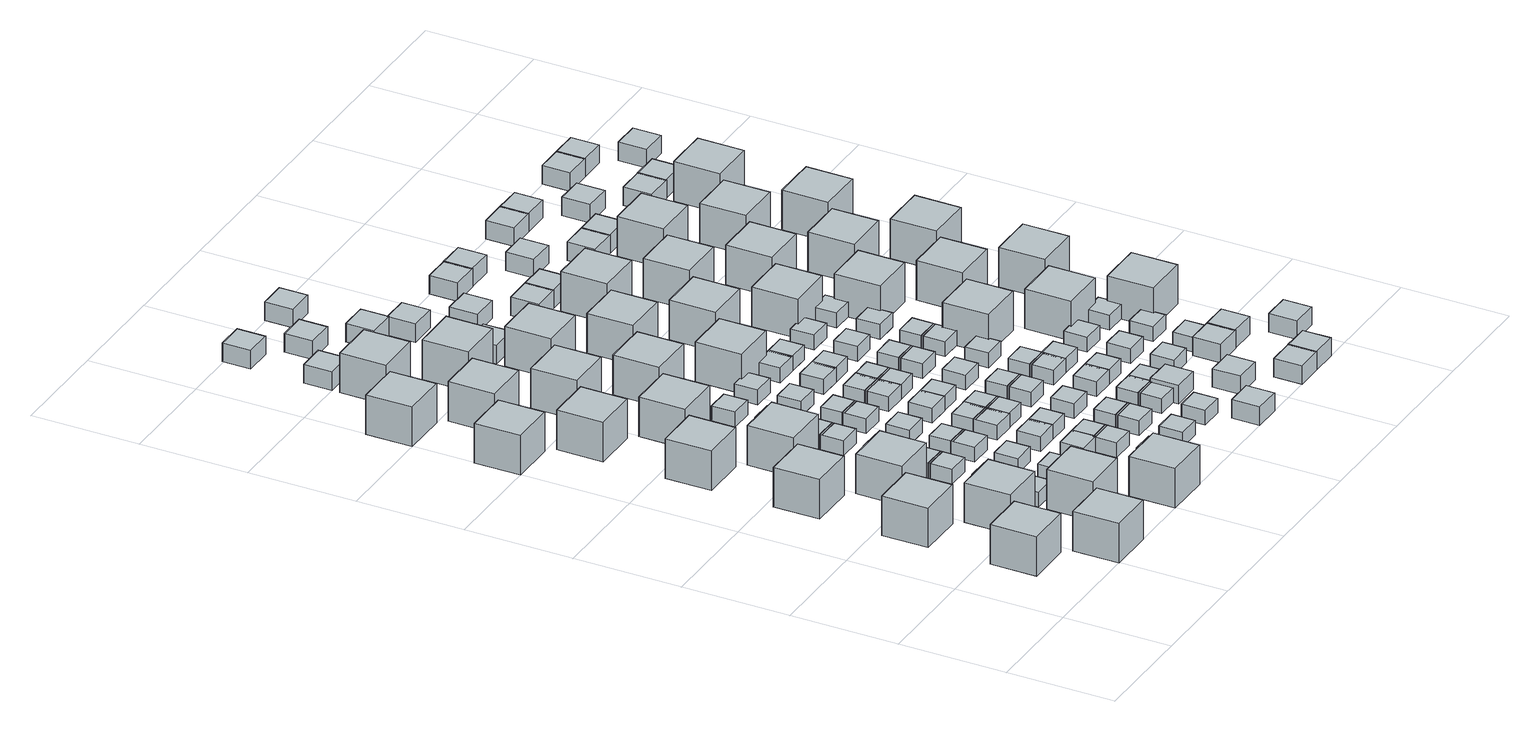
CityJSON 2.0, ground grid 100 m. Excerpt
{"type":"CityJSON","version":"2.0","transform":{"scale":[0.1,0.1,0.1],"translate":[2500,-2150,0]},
"CityObjects":{
"object1":{"type":"GenericCityObject","geometry":[{"type":"Solid","lod":"1","boundaries":[[[[0,1,2,3]],[[4,5,1,0]],[[5,6,2,1]],[[6,7,3,2]],[[7,4,0,3]],[[7,6,5,4]]]]}]},
"object2":{"type":"GenericCityObject","geometry":[{"type":"Solid","lod":"1","boundaries":[[[[8,9,10,11]],[[12,13,9,8]],[[13,14,10,9]],[[14,15,11,10]],[[15,12,8,11]],[[15,14,13,12]]]]}]},
"object3":{"type":"GenericCityObject","geometry":[{"type":"Solid","lod":"1","boundaries":[[[[16,17,18,19]],[[20,21,17,16]],[[21,22,18,17]],[[22,23,19,18]],[[23,20,16,19]],[[23,22,21,20]]]]}]},
"object4":{"type":"GenericCityObject","geometry":[{"type":"Solid","lod":"1","boundaries":[[[[24,25,26,27]],[[28,29,25,24]],[[29,30,26,25]],[[30,31,27,26]],[[31,28,24,27]],[[31,30,29,28]]]]}]},
"object5":{"type":"GenericCityObject","geometry":[{"type":"Solid","lod":"1","boundaries":[[[[32,33,34,35]],[[36,37,33,32]],[[37,38,34,33]],[[38,39,35,34]],[[39,36,32,35]],[[39,38,37,36]]]]}]},
"object6":{"type":"GenericCityObject","geometry":[{"type":"Solid","lod":"1","boundaries":[[[[40,41,42,43]],[[44,45,41,40]],[[45,46,42,41]],[[46,47,43,42]],[[47,44,40,43]],[[47,46,45,44]]]]}]},
"object7":{"type":"GenericCityObject","geometry":[{"type":"Solid","lod":"1","boundaries":[[[[48,49,50,51]],[[52,53,49,48]],[[53,54,50,49]],[[54,55,51,50]],[[55,52,48,51]],[[55,54,53,52]]]]}]},
"object8":{"type":"GenericCityObject","geometry":[{"type":"Solid","lod":"1","boundaries":[[[[56,57,58,59]],[[60,61,57,56]],[[61,62,58,57]],[[62,63,59,58]],[[63,60,56,59]],[[63,62,61,60]]]]}]},
"object9":{"type":"GenericCityObject","geometry":[{"type":"Solid","lod":"1","boundaries":[[[[64,65,66,67]],[[68,69,65,64]],[[69,70,66,65]],[[70,71,67,66]],[[71,68,64,67]],[[71,70,69,68]]]]}]},
"object10":{"type":"GenericCityObject","geometry":[{"type":"Solid","lod":"1","boundaries":[[[[72,73,74,75]],[[76,77,73,72]],[[77,78,74,73]],[[78,79,75,74]],[[79,76,72,75]],[[79,78,77,76]]]]}]},
"object11":{"type":"GenericCityObject","geometry":[{"type":"Solid","lod":"1","boundaries":[[[[80,81,82,83]],[[84,85,81,80]],[[85,86,82,81]],[[86,87,83,82]],[[87,84,80,83]],[[87,86,85,84]]]]}]},
"object12":{"type":"GenericCityObject","geometry":[{"type":"Solid","lod":"1","boundaries":[[[[88,89,90,91]],[[92,93,89,88]],[[93,94,90,89]],[[94,95,91,90]],[[95,92,88,91]],[[95,94,93,92]]]]}]},
"object13":{"type":"GenericCityObject","geometry":[{"type":"Solid","lod":"1","boundaries":[[[[96,97,98,99]],[[100,101,97,96]],[[101,102,98,97]],[[102,103,99,98]],[[103,100,96,99]],[[103,102,101,100]]]]}]},
"object14":{"type":"GenericCityObject","geometry":[{"type":"Solid","lod":"1","boundaries":[[[[104,105,106,107]],[[108,109,105,104]],[[109,110,106,105]],[[110,111,107,106]],[[111,108,104,107]],[[111,110,109,108]]]]}]},
"object15":{"type":"GenericCityObject","geometry":[{"type":"Solid","lod":"1","boundaries":[[[[112,113,114,115]],[[116,117,113,112]],[[117,118,114,113]],[[118,119,115,114]],[[119,116,112,115]],[[119,118,117,116]]]]}]},
"object16":{"type":"GenericCityObject","geometry":[{"type":"Solid","lod":"1","boundaries":[[[[120,121,122,123]],[[124,125,121,120]],[[125,126,122,121]],[[126,127,123,122]],[[127,124,120,123]],[[127,126,125,124]]]]}]},
"object17":{"type":"GenericCityObject","geometry":[{"type":"Solid","lod":"1","boundaries":[[[[128,129,130,131]],[[132,133,129,128]],[[133,134,130,129]],[[134,135,131,130]],[[135,132,128,131]],[[135,134,133,132]]]]}]},
"object18":{"type":"GenericCityObject","geometry":[{"type":"Solid","lod":"1","boundaries":[[[[136,137,138,139]],[[140,141,137,136]],[[141,142,138,137]],[[142,143,139,138]],[[143,140,136,139]],[[143,142,141,140]]]]}]},
"object19":{"type":"GenericCityObject","geometry":[{"type":"Solid","lod":"1","boundaries":[[[[144,145,146,147]],[[148,149,145,144]],[[149,150,146,145]],[[150,151,147,146]],[[151,148,144,147]],[[151,150,149,148]]]]}]},
"object20":{"type":"GenericCityObject","geometry":[{"type":"Solid","lod":"1","boundaries":[[[[152,153,154,155]],[[156,157,153,152]],[[157,158,154,153]],[[158,159,155,154]],[[159,156,152,155]],[[159,158,157,156]]]]}]},
"object21":{"type":"GenericCityObject","geometry":[{"type":"Solid","lod":"1","boundaries":[[[[160,161,162,163]],[[164,165,161,160]],[[165,166,162,161]],[[166,167,163,162]],[[167,164,160,163]],[[167,166,165,164]]]]}]},
"object22":{"type":"GenericCityObject","geometry":[{"type":"Solid","lod":"1","boundaries":[[[[168,169,170,171]],[[172,173,169,168]],[[173,174,170,169]],[[174,175,171,170]],[[175,172,168,171]],[[175,174,173,172]]]]}]},
"object23":{"type":"GenericCityObject","geometry":[{"type":"Solid","lod":"1","boundaries":[[[[176,177,178,179]],[[180,181,177,176]],[[181,182,178,177]],[[182,183,179,178]],[[183,180,176,179]],[[183,182,181,180]]]]}]},
"object24":{"type":"GenericCityObject","geometry":[{"type":"Solid","lod":"1","boundaries":[[[[184,185,186,187]],[[188,189,185,184]],[[189,190,186,185]],[[190,191,187,186]],[[191,188,184,187]],[[191,190,189,188]]]]}]},
"object25":{"type":"GenericCityObject","geometry":[{"type":"Solid","lod":"1","boundaries":[[[[192,193,194,195]],[[196,197,193,192]],[[197,198,194,193]],[[198,199,195,194]],[[199,196,192,195]],[[199,198,197,196]]]]}]},
"object26":{"type":"GenericCityObject","geometry":[{"type":"Solid","lod":"1","boundaries":[[[[200,201,202,203]],[[204,205,201,200]],[[205,206,202,201]],[[206,207,203,202]],[[207,204,200,203]],[[207,206,205,204]]]]}]},
"object27":{"type":"GenericCityObject","geometry":[{"type":"Solid","lod":"1","boundaries":[[[[208,209,210,211]],[[212,213,209,208]],[[213,214,210,209]],[[214,215,211,210]],[[215,212,208,211]],[[215,214,213,212]]]]}]},
"object28":{"type":"GenericCityObject","geometry":[{"type":"Solid","lod":"1","boundaries":[[[[216,217,218,219]],[[220,221,217,216]],[[221,222,218,217]],[[222,223,219,218]],[[223,220,216,219]],[[223,222,221,220]]]]}]},
"object29":{"type":"GenericCityObject","geometry":[{"type":"Solid","lod":"1","boundaries":[[[[224,225,226,227]],[[228,229,225,224]],[[229,230,226,225]],[[230,231,227,226]],[[231,228,224,227]],[[231,230,229,228]]]]}]},
"object30":{"type":"GenericCityObject","geometry":[{"type":"Solid","lod":"1","boundaries":[[[[232,233,234,235]],[[236,237,233,232]],[[237,238,234,233]],[[238,239,235,234]],[[239,236,232,235]],[[239,238,237,236]]]]}]},
"object31":{"type":"GenericCityObject","geometry":[{"type":"Solid","lod":"1","boundaries":[[[[240,241,242,243]],[[244,245,241,240]],[[245,246,242,241]],[[246,247,243,242]],[[247,244,240,243]],[[247,246,245,244]]]]}]},
"object32":{"type":"GenericCityObject","geometry":[{"type":"Solid","lod":"1","boundaries":[[[[248,249,250,251]],[[252,253,249,248]],[[253,254,250,249]],[[254,255,251,250]],[[255,252,248,251]],[[255,254,253,252]]]]}]},
"object33":{"type":"GenericCityObject","geometry":[{"type":"Solid","lod":"1","boundaries":[[[[256,257,258,259]],[[260,261,257,256]],[[261,262,258,257]],[[262,263,259,258]],[[263,260,256,259]],[[263,262,261,260]]]]}]},
"object34":{"type":"GenericCityObject","geometry":[{"type":"Solid","lod":"1","boundaries":[[[[264,265,266,267]],[[268,269,265,264]],[[269,270,266,265]],[[270,271,267,266]],[[271,268,264,267]],[[271,270,269,268]]]]}]},
"object35":{"type":"GenericCityObject","geometry":[{"type":"Solid","lod":"1","boundaries":[[[[272,273,274,275]],[[276,277,273,272]],[[277,278,274,273]],[[278,279,275,274]],[[279,276,272,275]],[[279,278,277,276]]]]}]},
"object36":{"type":"GenericCityObject","geometry":[{"type":"Solid","lod":"1","boundaries":[[[[280,281,282,283]],[[284,285,281,280]],[[285,286,282,281]],[[286,287,283,282]],[[287,284,280,283]],[[287,286,285,284]]]]}]},
"object37":{"type":"GenericCityObject","geometry":[{"type":"Solid","lod":"1","boundaries":[[[[288,289,290,291]],[[292,293,289,288]],[[293,294,290,289]],[[294,295,291,290]],[[295,292,288,291]],[[295,294,293,292]]]]}]},
"object38":{"type":"GenericCityObject","geometry":[{"type":"Solid","lod":"1","boundaries":[[[[296,297,298,299]],[[300,301,297,296]],[[301,302,298,297]],[[302,303,299,298]],[[303,300,296,299]],[[303,302,301,300]]]]}]},
"object39":{"type":"GenericCityObject","geometry":[{"type":"Solid","lod":"1","boundaries":[[[[304,305,306,307]],[[308,309,305,304]],[[309,310,306,305]],[[310,311,307,306]],[[311,308,304,307]],[[311,310,309,308]]]]}]},
"object40":{"type":"GenericCityObject","geometry":[{"type":"Solid","lod":"1","boundaries":[[[[312,313,314,315]],[[316,317,313,312]],[[317,318,314,313]],[[318,319,315,314]],[[319,316,312,315]],[[319,318,317,316]]]]}]},
"object41":{"type":"GenericCityObject","geometry":[{"type":"Solid","lod":"1","boundaries":[[[[320,321,322,323]],[[324,325,321,320]],[[325,326,322,321]],[[326,327,323,322]],[[327,324,320,323]],[[327,326,325,324]]]]}]},
"object42":{"type":"GenericCityObject","geometry":[{"type":"Solid","lod":"1","boundaries":[[[[328,329,330,331]],[[332,333,329,328]],[[333,334,330,329]],[[334,335,331,330]],[[335,332,328,331]],[[335,334,333,332]]]]}]},
"object43":{"type":"GenericCityObject","geometry":[{"type":"Solid","lod":"1","boundaries":[[[[336,337,338,339]],[[340,341,337,336]],[[341,342,338,337]],[[342,343,339,338]],[[343,340,336,339]],[[343,342,341,340]]]]}]},
"object44":{"type":"GenericCityObject","geometry":[{"type":"Solid","lod":"1","boundaries":[[[[344,345,346,347]],[[348,349,345,344]],[[349,350,346,345]],[[350,351,347,346]],[[351,348,344,347]],[[351,350,349,348]]]]}]},
"object45":{"type":"GenericCityObject","geometry":[{"type":"Solid","lod":"1","boundaries":[[[[352,353,354,355]],[[356,357,353,352]],[[357,358,354,353]],[[358,359,355,354]],[[359,356,352,355]],[[359,358,357,356]]]]}]},
"object46":{"type":"GenericCityObject","geometry":[{"type":"Solid","lod":"1","boundaries":[[[[360,361,362,363]],[[364,365,361,360]],[[365,366,362,361]],[[366,367,363,362]],[[367,364,360,363]],[[367,366,365,364]]]]}]},
"object47":{"type":"GenericCityObject","geometry":[{"type":"Solid","lod":"1","boundaries":[[[[368,369,370,371]],[[372,373,369,368]],[[373,374,370,369]],[[374,375,371,370]],[[375,372,368,371]],[[375,374,373,372]]]]}]},
"object48":{"type":"GenericCityObject","geometry":[{"type":"Solid","lod":"1","boundaries":[[[[376,377,378,379]],[[380,381,377,376]],[[381,382,378,377]],[[382,383,379,378]],[[383,380,376,379]],[[383,382,381,380]]]]}]},
"object49":{"type":"GenericCityObject","geometry":[{"type":"Solid","lod":"1","boundaries":[[[[384,385,386,387]],[[388,389,385,384]],[[389,390,386,385]],[[390,391,387,386]],[[391,388,384,387]],[[391,390,389,388]]]]}]},
"object50":{"type":"GenericCityObject","geometry":[{"type":"Solid","lod":"1","boundaries":[[[[392,393,394,395]],[[396,397,393,392]],[[397,398,394,393]],[[398,399,395,394]],[[399,396,392,395]],[[399,398,397,396]]]]}]},
"object51":{"type":"GenericCityObject","geometry":[{"type":"Solid","lod":"1","boundaries":[[[[400,401,402,403]],[[404,405,401,400]],[[405,406,402,401]],[[406,407,403,402]],[[407,404,400,403]],[[407,406,405,404]]]]}]},
"object52":{"type":"GenericCityObject","geometry":[{"type":"Solid","lod":"1","boundaries":[[[[408,409,410,411]],[[412,413,409,408]],[[413,414,410,409]],[[414,415,411,410]],[[415,412,408,411]],[[415,414,413,412]]]]}]},
"object53":{"type":"GenericCityObject","geometry":[{"type":"Solid","lod":"1","boundaries":[[[[416,417,418,419]],[[420,421,417,416]],[[421,422,418,417]],[[422,423,419,418]],[[423,420,416,419]],[[423,422,421,420]]]]}]},
"object54":{"type":"GenericCityObject","geometry":[{"type":"Solid","lod":"1","boundaries":[[[[424,425,426,427]],[[428,429,425,424]],[[429,430,426,425]],[[430,431,427,426]],[[431,428,424,427]],[[431,430,429,428]]]]}]},
"object55":{"type":"GenericCityObject","geometry":[{"type":"Solid","lod":"1","boundaries":[[[[432,433,434,435]],[[436,437,433,432]],[[437,438,434,433]],[[438,439,435,434]],[[439,436,432,435]],[[439,438,437,436]]]]}]},
"object56":{"type":"GenericCityObject","geometry":[{"type":"Solid","lod":"1","boundaries":[[[[440,441,442,443]],[[444,445,441,440]],[[445,446,442,441]],[[446,447,443,442]],[[447,444,440,443]],[[447,446,445,444]]]]}]},
"object57":{"type":"GenericCityObject","geometry":[{"type":"Solid","lod":"1","boundaries":[[[[448,449,450,451]],[[452,453,449,448]],[[453,454,450,449]],[[454,455,451,450]],[[455,452,448,451]],[[455,454,453,452]]]]}]},
"object58":{"type":"GenericCityObject","geometry":[{"type":"Solid","lod":"1","boundaries":[[[[456,457,458,459]],[[460,461,457,456]],[[461,462,458,457]],[[462,463,459,458]],[[463,460,456,459]],[[463,462,461,460]]]]}]},
"object59":{"type":"GenericCityObject","geometry":[{"type":"Solid","lod":"1","boundaries":[[[[464,465,466,467]],[[468,469,465,464]],[[469,470,466,465]],[[470,471,467,466]],[[471,468,464,467]],[[471,470,469,468]]]]}]},
"object60":{"type":"GenericCityObject","geometry":[{"type":"Solid","lod":"1","boundaries":[[[[472,473,474,475]],[[476,477,473,472]],[[477,478,474,473]],[[478,479,475,474]],[[479,476,472,475]],[[479,478,477,476]]]]}]},
"object61":{"type":"GenericCityObject","geometry":[{"type":"Solid","lod":"1","boundaries":[[[[480,481,482,483]],[[484,485,481,480]],[[485,486,482,481]],[[486,487,483,482]],[[487,484,480,483]],[[487,486,485,484]]]]}]},
"object62":{"type":"GenericCityObject","geometry":[{"type":"Solid","lod":"1","boundaries":[[[[488,489,490,491]],[[492,493,489,488]],[[493,494,490,489]],[[494,495,491,490]],[[495,492,488,491]],[[495,494,493,492]]]]}]},
"object63":{"type":"GenericCityObject","geometry":[{"type":"Solid","lod":"1","boundaries":[[[[496,497,498,499]],[[500,501,497,496]],[[501,502,498,497]],[[502,503,499,498]],[[503,500,496,499]],[[503,502,501,500]]]]}]},
"object64":{"type":"GenericCityObject","geometry":[{"type":"Solid","lod":"1","boundaries":[[[[504,505,506,507]],[[508,509,505,504]],[[509,510,506,505]],[[510,511,507,506]],[[511,508,504,507]],[[511,510,509,508]]]]}]},
"object65":{"type":"GenericCityObject","geometry":[{"type":"Solid","lod":"1","boundaries":[[[[512,513,514,515]],[[516,517,513,512]],[[517,518,514,513]],[[518,519,515,514]],[[519,516,512,515]],[[519,518,517,516]]]]}]},
"object66":{"type":"GenericCityObject","geometry":[{"type":"Solid","lod":"1","boundaries":[[[[520,521,522,523]],[[524,525,521,520]],[[525,526,522,521]],[[526,527,523,522]],[[527,524,520,523]],[[527,526,525,524]]]]}]},
"object67":{"type":"GenericCityObject","geometry":[{"type":"Solid","lod":"1","boundaries":[[[[528,529,530,531]],[[532,533,529,528]],[[533,534,530,529]],[[534,535,531,530]],[[535,532,528,531]],[[535,534,533,532]]]]}]},
"object68":{"type":"GenericCityObject","geometry":[{"type":"Solid","lod":"1","boundaries":[[[[536,537,538,539]],[[540,541,537,536]],[[541,542,538,537]],[[542,543,539,538]],[[543,540,536,539]],[[543,542,541,540]]]]}]},
"object69":{"type":"GenericCityObject","geometry":[{"type":"Solid","lod":"1","boundaries":[[[[544,545,546,547]],[[548,549,545,544]],[[549,550,546,545]],[[550,551,547,546]],[[551,548,544,547]],[[551,550,549,548]]]]}]},
"object70":{"type":"GenericCityObject","geometry":[{"type":"Solid","lod":"1","boundaries":[[[[552,553,554,555]],[[556,557,553,552]],[[557,558,554,553]],[[558,559,555,554]],[[559,556,552,555]],[[559,558,557,556]]]]}]},
"object71":{"type":"GenericCityObject","geometry":[{"type":"Solid","lod":"1","boundaries":[[[[560,561,562,563]],[[564,565,561,560]],[[565,566,562,561]],[[566,567,563,562]],[[567,564,560,563]],[[567,566,565,564]]]]}]},
"object72":{"type":"GenericCityObject","geometry":[{"type":"Solid","lod":"1","boundaries":[[[[568,569,570,571]],[[572,573,569,568]],[[573,574,570,569]],[[574,575,571,570]],[[575,572,568,571]],[[575,574,573,572]]]]}]},
"object73":{"type":"GenericCityObject","geometry":[{"type":"Solid","lod":"1","boundaries":[[[[576,577,578,579]],[[580,581,577,576]],[[581,582,578,577]],[[582,583,579,578]],[[583,580,576,579]],[[583,582,581,580]]]]}]},
"object74":{"type":"GenericCityObject","geometry":[{"type":"Solid","lod":"1","boundaries":[[[[584,585,586,587]],[[588,589,585,584]],[[589,590,586,585]],[[590,591,587,586]],[[591,588,584,587]],[[591,590,589,588]]]]}]},
"object75":{"type":"GenericCityObject","geometry":[{"type":"Solid","lod":"1","boundaries":[[[[592,593,594,595]],[[596,597,593,592]],[[597,598,594,593]],[[598,599,595,594]],[[599,596,592,595]],[[599,598,597,596]]]]}]},
"object76":{"type":"GenericCityObject","geometry":[{"type":"Solid","lod":"1","boundaries":[[[[600,601,602,603]],[[604,605,601,600]],[[605,606,602,601]],[[606,607,603,602]],[[607,604,600,603]],[[607,606,605,604]]]]}]},
"object77":{"type":"GenericCityObject","geometry":[{"type":"Solid","lod":"1","boundaries":[[[[608,609,610,611]],[[612,613,609,608]],[[613,614,610,609]],[[614,615,611,610]],[[615,612,608,611]],[[615,614,613,612]]]]}]},
"object78":{"type":"GenericCityObject","geometry":[{"type":"Solid","lod":"1","boundaries":[[[[616,617,618,619]],[[620,621,617,616]],[[621,622,618,617]],[[622,623,619,618]],[[623,620,616,619]],[[623,622,621,620]]]]}]},
"object79":{"type":"GenericCityObject","geometry":[{"type":"Solid","lod":"1","boundaries":[[[[624,625,626,627]],[[628,629,625,624]],[[629,630,626,625]],[[630,631,627,626]],[[631,628,624,627]],[[631,630,629,628]]]]}]},
"object80":{"type":"GenericCityObject","geometry":[{"type":"Solid","lod":"1","boundaries":[[[[632,633,634,635]],[[636,637,633,632]],[[637,638,634,633]],[[638,639,635,634]],[[639,636,632,635]],[[639,638,637,636]]]]}]},
"object81":{"type":"GenericCityObject","geometry":[{"type":"Solid","lod":"1","boundaries":[[[[640,641,642,643]],[[644,645,641,640]],[[645,646,642,641]],[[646,647,643,642]],[[647,644,640,643]],[[647,646,645,644]]]]}]},
"object82":{"type":"GenericCityObject","geometry":[{"type":"Solid","lod":"1","boundaries":[[[[648,649,650,651]],[[652,653,649,648]],[[653,654,650,649]],[[654,655,651,650]],[[655,652,648,651]],[[655,654,653,652]]]]}]},
"object83":{"type":"GenericCityObject","geometry":[{"type":"Solid","lod":"1","boundaries":[[[[656,657,658,659]],[[660,661,657,656]],[[661,662,658,657]],[[662,663,659,658]],[[663,660,656,659]],[[663,662,661,660]]]]}]},
"object84":{"type":"GenericCityObject","geometry":[{"type":"Solid","lod":"1","boundaries":[[[[664,665,666,667]],[[668,669,665,664]],[[669,670,666,665]],[[670,671,667,666]],[[671,668,664,667]],[[671,670,669,668]]]]}]},
"object85":{"type":"GenericCityObject","geometry":[{"type":"Solid","lod":"1","boundaries":[[[[672,673,674,675]],[[676,677,673,672]],[[677,678,674,673]],[[678,679,675,674]],[[679,676,672,675]],[[679,678,677,676]]]]}]},
"object86":{"type":"GenericCityObject","geometry":[{"type":"Solid","lod":"1","boundaries":[[[[680,681,682,683]],[[684,685,681,680]],[[685,686,682,681]],[[686,687,683,682]],[[687,684,680,683]],[[687,686,685,684]]]]}]},
"object87":{"type":"GenericCityObject","geometry":[{"type":"Solid","lod":"1","boundaries":[[[[688,689,690,691]],[[692,693,689,688]],[[693,694,690,689]],[[694,695,691,690]],[[695,692,688,691]],[[695,694,693,692]]]]}]},
"object88":{"type":"GenericCityObject","geometry":[{"type":"Solid","lod":"1","boundaries":[[[[696,697,698,699]],[[700,701,697,696]],[[701,702,698,697]],[[702,703,699,698]],[[703,700,696,699]],[[703,702,701,700]]]]}]},
"object89":{"type":"GenericCityObject","geometry":[{"type":"Solid","lod":"1","boundaries":[[[[704,705,706,707]],[[708,709,705,704]],[[709,710,706,705]],[[710,711,707,706]],[[711,708,704,707]],[[711,710,709,708]]]]}]},
"object90":{"type":"GenericCityObject","geometry":[{"type":"Solid","lod":"1","boundaries":[[[[712,713,714,715]],[[716,717,713,712]],[[717,718,714,713]],[[718,719,715,714]],[[719,716,712,715]],[[719,718,717,716]]]]}]},
"object91":{"type":"GenericCityObject","geometry":[{"type":"Solid","lod":"1","boundaries":[[[[720,721,722,723]],[[724,725,721,720]],[[725,726,722,721]],[[726,727,723,722]],[[727,724,720,723]],[[727,726,725,724]]]]}]},
"object92":{"type":"GenericCityObject","geometry":[{"type":"Solid","lod":"1","boundaries":[[[[728,729,730,731]],[[732,733,729,728]],[[733,734,730,729]],[[734,735,731,730]],[[735,732,728,731]],[[735,734,733,732]]]]}]},
"object93":{"type":"GenericCityObject","geometry":[{"type":"Solid","lod":"1","boundaries":[[[[736,737,738,739]],[[740,741,737,736]],[[741,742,738,737]],[[742,743,739,738]],[[743,740,736,739]],[[743,742,741,740]]]]}]},
"object94":{"type":"GenericCityObject","geometry":[{"type":"Solid","lod":"1","boundaries":[[[[744,745,746,747]],[[748,749,745,744]],[[749,750,746,745]],[[750,751,747,746]],[[751,748,744,747]],[[751,750,749,748]]]]}]},
"object95":{"type":"GenericCityObject","geometry":[{"type":"Solid","lod":"1","boundaries":[[[[752,753,754,755]],[[756,757,753,752]],[[757,758,754,753]],[[758,759,755,754]],[[759,756,752,755]],[[759,758,757,756]]]]}]},
"object96":{"type":"GenericCityObject","geometry":[{"type":"Solid","lod":"1","boundaries":[[[[760,761,762,763]],[[764,765,761,760]],[[765,766,762,761]],[[766,767,763,762]],[[767,764,760,763]],[[767,766,765,764]]]]}]},
"object97":{"type":"GenericCityObject","geometry":[{"type":"Solid","lod":"1","boundaries":[[[[768,769,770,771]],[[772,773,769,768]],[[773,774,770,769]],[[774,775,771,770]],[[775,772,768,771]],[[775,774,773,772]]]]}]},
"object98":{"type":"GenericCityObject","geometry":[{"type":"Solid","lod":"1","boundaries":[[[[776,777,778,779]],[[780,781,777,776]],[[781,782,778,777]],[[782,783,779,778]],[[783,780,776,779]],[[783,782,781,780]]]]}]},
"object99":{"type":"GenericCityObject","geometry":[{"type":"Solid","lod":"1","boundaries":[[[[784,785,786,787]],[[788,789,785,784]],[[789,790,786,785]],[[790,791,787,786]],[[791,788,784,787]],[[791,790,789,788]]]]}]},
"object100":{"type":"GenericCityObject","geometry":[{"type":"Solid","lod":"1","boundaries":[[[[792,793,794,795]],[[796,797,793,792]],[[797,798,794,793]],[[798,799,795,794]],[[799,796,792,795]],[[799,798,797,796]]]]}]},
"object101":{"type":"GenericCityObject","geometry":[{"type":"Solid","lod":"1","boundaries":[[[[800,801,802,803]],[[804,805,801,800]],[[805,806,802,801]],[[806,807,803,802]],[[807,804,800,803]],[[807,806,805,804]]]]}]},
"object102":{"type":"GenericCityObject","geometry":[{"type":"Solid","lod":"1","boundaries":[[[[808,809,810,811]],[[812,813,809,808]],[[813,814,810,809]],[[814,815,811,810]],[[815,812,808,811]],[[815,814,813,812]]]]}]},
"object103":{"type":"GenericCityObject","geometry":[{"type":"Solid","lod":"1","boundaries":[[[[816,817,818,819]],[[820,821,817,816]],[[821,822,818,817]],[[822,823,819,818]],[[823,820,816,819]],[[823,822,821,820]]]]}]},
"object104":{"type":"GenericCityObject","geometry":[{"type":"Solid","lod":"1","boundaries":[[[[824,825,826,827]],[[828,829,825,824]],[[829,830,826,825]],[[830,831,827,826]],[[831,828,824,827]],[[831,830,829,828]]]]}]},
"object105":{"type":"GenericCityObject","geometry":[{"type":"Solid","lod":"1","boundaries":[[[[832,833,834,835]],[[836,837,833,832]],[[837,838,834,833]],[[838,839,835,834]],[[839,836,832,835]],[[839,838,837,836]]]]}]},
"object106":{"type":"GenericCityObject","geometry":[{"type":"Solid","lod":"1","boundaries":[[[[840,841,842,843]],[[844,845,841,840]],[[845,846,842,841]],[[846,847,843,842]],[[847,844,840,843]],[[847,846,845,844]]]]}]},
"object107":{"type":"GenericCityObject","geometry":[{"type":"Solid","lod":"1","boundaries":[[[[848,849,850,851]],[[852,853,849,848]],[[853,854,850,849]],[[854,855,851,850]],[[855,852,848,851]],[[855,854,853,852]]]]}]},
"object108":{"type":"GenericCityObject","geometry":[{"type":"Solid","lod":"1","boundaries":[[[[856,857,858,859]],[[860,861,857,856]],[[861,862,858,857]],[[862,863,859,858]],[[863,860,856,859]],[[863,862,861,860]]]]}]},
"object109":{"type":"GenericCityObject","geometry":[{"type":"Solid","lod":"1","boundaries":[[[[864,865,866,867]],[[868,869,865,864]],[[869,870,866,865]],[[870,871,867,866]],[[871,868,864,867]],[[871,870,869,868]]]]}]},
"object110":{"type":"GenericCityObject","geometry":[{"type":"Solid","lod":"1","boundaries":[[[[872,873,874,875]],[[876,877,873,872]],[[877,878,874,873]],[[878,879,875,874]],[[879,876,872,875]],[[879,878,877,876]]]]}]},
"object111":{"type":"GenericCityObject","geometry":[{"type":"Solid","lod":"1","boundaries":[[[[880,881,882,883]],[[884,885,881,880]],[[885,886,882,881]],[[886,887,883,882]],[[887,884,880,883]],[[887,886,885,884]]]]}]},
"object112":{"type":"GenericCityObject","geometry":[{"type":"Solid","lod":"1","boundaries":[[[[888,889,890,891]],[[892,893,889,888]],[[893,894,890,889]],[[894,895,891,890]],[[895,892,888,891]],[[895,894,893,892]]]]}]},
"object113":{"type":"GenericCityObject","geometry":[{"type":"Solid","lod":"1","boundaries":[[[[896,897,898,899]],[[900,901,897,896]],[[901,902,898,897]],[[902,903,899,898]],[[903,900,896,899]],[[903,902,901,900]]]]}]},
"object114":{"type":"GenericCityObject","geometry":[{"type":"Solid","lod":"1","boundaries":[[[[904,905,906,907]],[[908,909,905,904]],[[909,910,906,905]],[[910,911,907,906]],[[911,908,904,907]],[[911,910,909,908]]]]}]},
"object115":{"type":"GenericCityObject","geometry":[{"type":"Solid","lod":"1","boundaries":[[[[912,913,914,915]],[[916,917,913,912]],[[917,918,914,913]],[[918,919,915,914]],[[919,916,912,915]],[[919,918,917,916]]]]}]},
"object116":{"type":"GenericCityObject","geometry":[{"type":"Solid","lod":"1","boundaries":[[[[920,921,922,923]],[[924,925,921,920]],[[925,926,922,921]],[[926,927,923,922]],[[927,924,920,923]],[[927,926,925,924]]]]}]},
"object117":{"type":"GenericCityObject","geometry":[{"type":"Solid","lod":"1","boundaries":[[[[928,929,930,931]],[[932,933,929,928]],[[933,934,930,929]],[[934,935,931,930]],[[935,932,928,931]],[[935,934,933,932]]]]}]},
"object118":{"type":"GenericCityObject","geometry":[{"type":"Solid","lod":"1","boundaries":[[[[936,937,938,939]],[[940,941,937,936]],[[941,942,938,937]],[[942,943,939,938]],[[943,940,936,939]],[[943,942,941,940]]]]}]},
"object119":{"type":"GenericCityObject","geometry":[{"type":"Solid","lod":"1","boundaries":[[[[944,945,946,947]],[[948,949,945,944]],[[949,950,946,945]],[[950,951,947,946]],[[951,948,944,947]],[[951,950,949,948]]]]}]},
"object120":{"type":"GenericCityObject","geometry":[{"type":"Solid","lod":"1","boundaries":[[[[952,953,954,955]],[[956,957,953,952]],[[957,958,954,953]],[[958,959,955,954]],[[959,956,952,955]],[[959,958,957,956]]]]}]},
"object121":{"type":"GenericCityObject","geometry":[{"type":"Solid","lod":"1","boundaries":[[[[960,961,962,963]],[[964,965,961,960]],[[965,966,962,961]],[[966,967,963,962]],[[967,964,960,963]],[[967,966,965,964]]]]}]},
"object122":{"type":"GenericCityObject","geometry":[{"type":"Solid","lod":"1","boundaries":[[[[968,969,970,971]],[[972,973,969,968]],[[973,974,970,969]],[[974,975,971,970]],[[975,972,968,971]],[[975,974,973,972]]]]}]},
"object123":{"type":"GenericCityObject","geometry":[{"type":"Solid","lod":"1","boundaries":[[[[976,977,978,979]],[[980,981,977,976]],[[981,982,978,977]],[[982,983,979,978]],[[983,980,976,979]],[[983,982,981,980]]]]}]},
"object124":{"type":"GenericCityObject","geometry":[{"type":"Solid","lod":"1","boundaries":[[[[984,985,986,987]],[[988,989,985,984]],[[989,990,986,985]],[[990,991,987,986]],[[991,988,984,987]],[[991,990,989,988]]]]}]},
"object125":{"type":"GenericCityObject","geometry":[{"type":"Solid","lod":"1","boundaries":[[[[992,993,994,995]],[[996,997,993,992]],[[997,998,994,993]],[[998,999,995,994]],[[999,996,992,995]],[[999,998,997,996]]]]}]},
"object126":{"type":"GenericCityObject","geometry":[{"type":"Solid","lod":"1","boundaries":[[[[1000,1001,1002,1003]],[[1004,1005,1001,1000]],[[1005,1006,1002,1001]],[[1006,1007,1003,1002]],[[1007,1004,1000,1003]],[[1007,1006,1005,1004]]]]}]},
"object127":{"type":"GenericCityObject","geometry":[{"type":"Solid","lod":"1","boundaries":[[[[1008,1009,1010,1011]],[[1012,1013,1009,1008]],[[1013,1014,1010,1009]],[[1014,1015,1011,1010]],[[1015,1012,1008,1011]],[[1015,1014,1013,1012]]]]}]},
"object128":{"type":"GenericCityObject","geometry":[{"type":"Solid","lod":"1","boundaries":[[[[1016,1017,1018,1019]],[[1020,1021,1017,1016]],[[1021,1022,1018,1017]],[[1022,1023,1019,1018]],[[1023,1020,1016,1019]],[[1023,1022,1021,1020]]]]}]},
"object129":{"type":"GenericCityObject","geometry":[{"type":"Solid","lod":"1","boundaries":[[[[1024,1025,1026,1027]],[[1028,1029,1025,1024]],[[1029,1030,1026,1025]],[[1030,1031,1027,1026]],[[1031,1028,1024,1027]],[[1031,1030,1029,1028]]]]}]},
"object130":{"type":"GenericCityObject","geometry":[{"type":"Solid","lod":"1","boundaries":[[[[1032,1033,1034,1035]],[[1036,1037,1033,1032]],[[1037,1038,1034,1033]],[[1038,1039,1035,1034]],[[1039,1036,1032,1035]],[[1039,1038,1037,1036]]]]}]},
"object131":{"type":"GenericCityObject","geometry":[{"type":"Solid","lod":"1","boundaries":[[[[1040,1041,1042,1043]],[[1044,1045,1041,1040]],[[1045,1046,1042,1041]],[[1046,1047,1043,1042]],[[1047,1044,1040,1043]],[[1047,1046,1045,1044]]]]}]},
"object132":{"type":"GenericCityObject","geometry":[{"type":"Solid","lod":"1","boundaries":[[[[1048,1049,1050,1051]],[[1052,1053,1049,1048]],[[1053,1054,1050,1049]],[[1054,1055,1051,1050]],[[1055,1052,1048,1051]],[[1055,1054,1053,1052]]]]}]},
"object133":{"type":"GenericCityObject","geometry":[{"type":"Solid","lod":"1","boundaries":[[[[1056,1057,1058,1059]],[[1060,1061,1057,1056]],[[1061,1062,1058,1057]],[[1062,1063,1059,1058]],[[1063,1060,1056,1059]],[[1063,1062,1061,1060]]]]}]},
"object134":{"type":"GenericCityObject","geometry":[{"type":"Solid","lod":"1","boundaries":[[[[1064,1065,1066,1067]],[[1068,1069,1065,1064]],[[1069,1070,1066,1065]],[[1070,1071,1067,1066]],[[1071,1068,1064,1067]],[[1071,1070,1069,1068]]]]}]},
"object135":{"type":"GenericCityObject","geometry":[{"type":"Solid","lod":"1","boundaries":[[[[1072,1073,1074,1075]],[[1076,1077,1073,1072]],[[1077,1078,1074,1073]],[[1078,1079,1075,1074]],[[1079,1076,1072,1075]],[[1079,1078,1077,1076]]]]}]},
"object136":{"type":"GenericCityObject","geometry":[{"type":"Solid","lod":"1","boundaries":[[[[1080,1081,1082,1083]],[[1084,1085,1081,1080]],[[1085,1086,1082,1081]],[[1086,1087,1083,1082]],[[1087,1084,1080,1083]],[[1087,1086,1085,1084]]]]}]},
"object137":{"type":"GenericCityObject","geometry":[{"type":"Solid","lod":"1","boundaries":[[[[1088,1089,1090,1091]],[[1092,1093,1089,1088]],[[1093,1094,1090,1089]],[[1094,1095,1091,1090]],[[1095,1092,1088,1091]],[[1095,1094,1093,1092]]]]}]},
"object138":{"type":"GenericCityObject","geometry":[{"type":"Solid","lod":"1","boundaries":[[[[1096,1097,1098,1099]],[[1100,1101,1097,1096]],[[1101,1102,1098,1097]],[[1102,1103,1099,1098]],[[1103,1100,1096,1099]],[[1103,1102,1101,1100]]]]}]},
"object139":{"type":"GenericCityObject","geometry":[{"type":"Solid","lod":"1","boundaries":[[[[1104,1105,1106,1107]],[[1108,1109,1105,1104]],[[1109,1110,1106,1105]],[[1110,1111,1107,1106]],[[1111,1108,1104,1107]],[[1111,1110,1109,1108]]]]}]}
},
"vertices":[
[500,500,0],[929,500,0],[929,929,0],[500,929,0],[500,500,375],[929,500,375],[929,929,375],[500,929,375],
[500,1500,0],[929,1500,0],[929,1929,0],[500,1929,0],[500,1500,375],[929,1500,375],[929,1929,375],[500,1929,375],
[1000,0,0],[1429,0,0],[1429,429,0],[1000,429,0],[1000,0,375],[1429,0,375],[1429,429,375],[1000,429,375],
[500,2500,0],[929,2500,0],[929,2929,0],[500,2929,0],[500,2500,375],[929,2500,375],[929,2929,375],[500,2929,375],
[1000,1000,0],[1429,1000,0],[1429,1429,0],[1000,1429,0],[1000,1000,375],[1429,1000,375],[1429,1429,375],[1000,1429,375],
[0,5000,0],[429,5000,0],[429,5429,0],[0,5429,0],[0,5000,375],[429,5000,375],[429,5429,375],[0,5429,375],
[500,3500,0],[929,3500,0],[929,3929,0],[500,3929,0],[500,3500,375],[929,3500,375],[929,3929,375],[500,3929,375],
[1000,2000,0],[1429,2000,0],[1429,2429,0],[1000,2429,0],[1000,2000,375],[1429,2000,375],[1429,2429,375],[1000,2429,375],
[1500,500,0],[1929,500,0],[1929,929,0],[1500,929,0],[1500,500,375],[1929,500,375],[1929,929,375],[1500,929,375],
[1500,1000,0],[1720,1000,0],[1720,1220,0],[1500,1220,0],[1500,1000,140],[1720,1000,140],[1720,1220,140],[1500,1220,140],
[1500,1400,0],[1720,1400,0],[1720,1620,0],[1500,1620,0],[1500,1400,140],[1720,1400,140],[1720,1620,140],[1500,1620,140],
[0,6000,0],[429,6000,0],[429,6429,0],[0,6429,0],[0,6000,375],[429,6000,375],[429,6429,375],[0,6429,375],
[500,4500,0],[929,4500,0],[929,4929,0],[500,4929,0],[500,4500,375],[929,4500,375],[929,4929,375],[500,4929,375],
[1000,3000,0],[1429,3000,0],[1429,3429,0],[1000,3429,0],[1000,3000,375],[1429,3000,375],[1429,3429,375],[1000,3429,375],
[1500,1800,0],[1720,1800,0],[1720,2020,0],[1500,2020,0],[1500,1800,140],[1720,1800,140],[1720,2020,140],[1500,2020,140],
[1500,2000,0],[1720,2000,0],[1720,2220,0],[1500,2220,0],[1500,2000,140],[1720,2000,140],[1720,2220,140],[1500,2220,140],
[2000,0,0],[2429,0,0],[2429,429,0],[2000,429,0],[2000,0,375],[2429,0,375],[2429,429,375],[2000,429,375],
[1900,1000,0],[2120,1000,0],[2120,1220,0],[1900,1220,0],[1900,1000,140],[2120,1000,140],[2120,1220,140],[1900,1220,140],
[1500,2400,0],[1720,2400,0],[1720,2620,0],[1500,2620,0],[1500,2400,140],[1720,2400,140],[1720,2620,140],[1500,2620,140],
[500,5500,0],[929,5500,0],[929,5929,0],[500,5929,0],[500,5500,375],[929,5500,375],[929,5929,375],[500,5929,375],
[1900,1400,0],[2120,1400,0],[2120,1620,0],[1900,1620,0],[1900,1400,140],[2120,1400,140],[2120,1620,140],[1900,1620,140],
[1000,4000,0],[1429,4000,0],[1429,4429,0],[1000,4429,0],[1000,4000,375],[1429,4000,375],[1429,4429,375],[1000,4429,375],
[1500,2800,0],[1720,2800,0],[1720,3020,0],[1500,3020,0],[1500,2800,140],[1720,2800,140],[1720,3020,140],[1500,3020,140],
[1500,3000,0],[1720,3000,0],[1720,3220,0],[1500,3220,0],[1500,3000,140],[1720,3000,140],[1720,3220,140],[1500,3220,140],
[1900,1800,0],[2120,1800,0],[2120,2020,0],[1900,2020,0],[1900,1800,140],[2120,1800,140],[2120,2020,140],[1900,2020,140],
[1900,2000,0],[2120,2000,0],[2120,2220,0],[1900,2220,0],[1900,2000,140],[2120,2000,140],[2120,2220,140],[1900,2220,140],
[1500,3400,0],[1720,3400,0],[1720,3620,0],[1500,3620,0],[1500,3400,140],[1720,3400,140],[1720,3620,140],[1500,3620,140],
[500,6500,0],[929,6500,0],[929,6929,0],[500,6929,0],[500,6500,375],[929,6500,375],[929,6929,375],[500,6929,375],
[2300,1000,0],[2520,1000,0],[2520,1220,0],[2300,1220,0],[2300,1000,140],[2520,1000,140],[2520,1220,140],[2300,1220,140],
[1900,2400,0],[2120,2400,0],[2120,2620,0],[1900,2620,0],[1900,2400,140],[2120,2400,140],[2120,2620,140],[1900,2620,140],
[2500,400,0],[2720,400,0],[2720,620,0],[2500,620,0],[2500,400,140],[2720,400,140],[2720,620,140],[2500,620,140],
[500,7000,0],[762,7000,0],[762,7262,0],[500,7262,0],[500,7000,175],[762,7000,175],[762,7262,175],[500,7262,175],
[1000,5000,0],[1429,5000,0],[1429,5429,0],[1000,5429,0],[1000,5000,375],[1429,5000,375],[1429,5429,375],[1000,5429,375],
[1500,3800,0],[1720,3800,0],[1720,4020,0],[1500,4020,0],[1500,3800,140],[1720,3800,140],[1720,4020,140],[1500,4020,140],
[2300,1400,0],[2520,1400,0],[2520,1620,0],[2300,1620,0],[2300,1400,140],[2520,1400,140],[2520,1620,140],[2300,1620,140],
[1900,2800,0],[2120,2800,0],[2120,3020,0],[1900,3020,0],[1900,2800,140],[2120,2800,140],[2120,3020,140],[1900,3020,140],
[2500,800,0],[2720,800,0],[2720,1020,0],[2500,1020,0],[2500,800,140],[2720,800,140],[2720,1020,140],[2500,1020,140],
[1900,3000,0],[2120,3000,0],[2120,3220,0],[1900,3220,0],[1900,3000,140],[2120,3000,140],[2120,3220,140],[1900,3220,140],
[2500,1000,0],[2720,1000,0],[2720,1220,0],[2500,1220,0],[2500,1000,140],[2720,1000,140],[2720,1220,140],[2500,1220,140],
[2300,1800,0],[2520,1800,0],[2520,2020,0],[2300,2020,0],[2300,1800,140],[2520,1800,140],[2520,2020,140],[2300,2020,140],
[500,7750,0],[762,7750,0],[762,8012,0],[500,8012,0],[500,7750,175],[762,7750,175],[762,8012,175],[500,8012,175],
[2300,2000,0],[2520,2000,0],[2520,2220,0],[2300,2220,0],[2300,2000,140],[2520,2000,140],[2520,2220,140],[2300,2220,140],
[1900,3400,0],[2120,3400,0],[2120,3620,0],[1900,3620,0],[1900,3400,140],[2120,3400,140],[2120,3620,140],[1900,3620,140],
[2500,1400,0],[2720,1400,0],[2720,1620,0],[2500,1620,0],[2500,1400,140],[2720,1400,140],[2720,1620,140],[2500,1620,140],
[1000,6000,0],[1429,6000,0],[1429,6429,0],[1000,6429,0],[1000,6000,375],[1429,6000,375],[1429,6429,375],[1000,6429,375],
[1500,4500,0],[1929,4500,0],[1929,4929,0],[1500,4929,0],[1500,4500,375],[1929,4500,375],[1929,4929,375],[1500,4929,375],
[2300,2400,0],[2520,2400,0],[2520,2620,0],[2300,2620,0],[2300,2400,140],[2520,2400,140],[2520,2620,140],[2300,2620,140],
[2900,400,0],[3120,400,0],[3120,620,0],[2900,620,0],[2900,400,140],[3120,400,140],[3120,620,140],[2900,620,140],
[1900,3800,0],[2120,3800,0],[2120,4020,0],[1900,4020,0],[1900,3800,140],[2120,3800,140],[2120,4020,140],[1900,4020,140],
[2500,1800,0],[2720,1800,0],[2720,2020,0],[2500,2020,0],[2500,1800,140],[2720,1800,140],[2720,2020,140],[2500,2020,140],
[2500,2000,0],[2720,2000,0],[2720,2220,0],[2500,2220,0],[2500,2000,140],[2720,2000,140],[2720,2220,140],[2500,2220,140],
[870,7370,0],[1132,7370,0],[1132,7632,0],[870,7632,0],[870,7370,175],[1132,7370,175],[1132,7632,175],[870,7632,175],
[2300,2800,0],[2520,2800,0],[2520,3020,0],[2300,3020,0],[2300,2800,140],[2520,2800,140],[2520,3020,140],[2300,3020,140],
[2900,800,0],[3120,800,0],[3120,1020,0],[2900,1020,0],[2900,800,140],[3120,800,140],[3120,1020,140],[2900,1020,140],
[2300,3000,0],[2520,3000,0],[2520,3220,0],[2300,3220,0],[2300,3000,140],[2520,3000,140],[2520,3220,140],[2300,3220,140],
[2900,1000,0],[3120,1000,0],[3120,1220,0],[2900,1220,0],[2900,1000,140],[3120,1000,140],[3120,1220,140],[2900,1220,140],
[2500,2400,0],[2720,2400,0],[2720,2620,0],[2500,2620,0],[2500,2400,140],[2720,2400,140],[2720,2620,140],[2500,2620,140],
[1500,5500,0],[1929,5500,0],[1929,5929,0],[1500,5929,0],[1500,5500,375],[1929,5500,375],[1929,5929,375],[1500,5929,375],
[2300,3400,0],[2520,3400,0],[2520,3620,0],[2300,3620,0],[2300,3400,140],[2520,3400,140],[2520,3620,140],[2300,3620,140],
[2900,1400,0],[3120,1400,0],[3120,1620,0],[2900,1620,0],[2900,1400,140],[3120,1400,140],[3120,1620,140],[2900,1620,140],
[1500,6000,0],[1762,6000,0],[1762,6262,0],[1500,6262,0],[1500,6000,175],[1762,6000,175],[1762,6262,175],[1500,6262,175],
[2000,4000,0],[2429,4000,0],[2429,4429,0],[2000,4429,0],[2000,4000,375],[2429,4000,375],[2429,4429,375],[2000,4429,375],
[2500,2800,0],[2720,2800,0],[2720,3020,0],[2500,3020,0],[2500,2800,140],[2720,2800,140],[2720,3020,140],[2500,3020,140],
[1250,7000,0],[1512,7000,0],[1512,7262,0],[1250,7262,0],[1250,7000,175],[1512,7000,175],[1512,7262,175],[1250,7262,175],
[2500,3000,0],[2720,3000,0],[2720,3220,0],[2500,3220,0],[2500,3000,140],[2720,3000,140],[2720,3220,140],[2500,3220,140],
[3300,400,0],[3520,400,0],[3520,620,0],[3300,620,0],[3300,400,140],[3520,400,140],[3520,620,140],[3300,620,140],
[2300,3800,0],[2520,3800,0],[2520,4020,0],[2300,4020,0],[2300,3800,140],[2520,3800,140],[2520,4020,140],[2300,4020,140],
[2900,1800,0],[3120,1800,0],[3120,2020,0],[2900,2020,0],[2900,1800,140],[3120,1800,140],[3120,2020,140],[2900,2020,140],
[2900,2000,0],[3120,2000,0],[3120,2220,0],[2900,2220,0],[2900,2000,140],[3120,2000,140],[3120,2220,140],[2900,2220,140],
[2500,3400,0],[2720,3400,0],[2720,3620,0],[2500,3620,0],[2500,3400,140],[2720,3400,140],[2720,3620,140],[2500,3620,140],
[3500,0,0],[3762,0,0],[3762,262,0],[3500,262,0],[3500,0,175],[3762,0,175],[3762,262,175],[3500,262,175],
[3300,800,0],[3520,800,0],[3520,1020,0],[3300,1020,0],[3300,800,140],[3520,800,140],[3520,1020,140],[3300,1020,140],
[1500,6750,0],[1762,6750,0],[1762,7012,0],[1500,7012,0],[1500,6750,175],[1762,6750,175],[1762,7012,175],[1500,7012,175],
[3300,1000,0],[3520,1000,0],[3520,1220,0],[3300,1220,0],[3300,1000,140],[3520,1000,140],[3520,1220,140],[3300,1220,140],
[1250,7750,0],[1512,7750,0],[1512,8012,0],[1250,8012,0],[1250,7750,175],[1512,7750,175],[1512,8012,175],[1250,8012,175],
[2900,2400,0],[3120,2400,0],[3120,2620,0],[2900,2620,0],[2900,2400,140],[3120,2400,140],[3120,2620,140],[2900,2620,140],
[2000,5000,0],[2429,5000,0],[2429,5429,0],[2000,5429,0],[2000,5000,375],[2429,5000,375],[2429,5429,375],[2000,5429,375],
[2500,3800,0],[2720,3800,0],[2720,4020,0],[2500,4020,0],[2500,3800,140],[2720,3800,140],[2720,4020,140],[2500,4020,140],
[3300,1400,0],[3520,1400,0],[3520,1620,0],[3300,1620,0],[3300,1400,140],[3520,1400,140],[3520,1620,140],[3300,1620,140],
[2900,2800,0],[3120,2800,0],[3120,3020,0],[2900,3020,0],[2900,2800,140],[3120,2800,140],[3120,3020,140],[2900,3020,140],
[3500,750,0],[3762,750,0],[3762,1012,0],[3500,1012,0],[3500,750,175],[3762,750,175],[3762,1012,175],[3500,1012,175],
[2900,3000,0],[3120,3000,0],[3120,3220,0],[2900,3220,0],[2900,3000,140],[3120,3000,140],[3120,3220,140],[2900,3220,140],
[3500,1000,0],[3720,1000,0],[3720,1220,0],[3500,1220,0],[3500,1000,140],[3720,1000,140],[3720,1220,140],[3500,1220,140],
[1870,6370,0],[2132,6370,0],[2132,6632,0],[1870,6632,0],[1870,6370,175],[2132,6370,175],[2132,6632,175],[1870,6632,175],
[3300,1800,0],[3520,1800,0],[3520,2020,0],[3300,2020,0],[3300,1800,140],[3520,1800,140],[3520,2020,140],[3300,2020,140],
[3300,2000,0],[3520,2000,0],[3520,2220,0],[3300,2220,0],[3300,2000,140],[3520,2000,140],[3520,2220,140],[3300,2220,140],
[2900,3400,0],[3120,3400,0],[3120,3620,0],[2900,3620,0],[2900,3400,140],[3120,3400,140],[3120,3620,140],[2900,3620,140],
[3500,1400,0],[3720,1400,0],[3720,1620,0],[3500,1620,0],[3500,1400,140],[3720,1400,140],[3720,1620,140],[3500,1620,140],
[2500,4500,0],[2929,4500,0],[2929,4929,0],[2500,4929,0],[2500,4500,375],[2929,4500,375],[2929,4929,375],[2500,4929,375],
[3870,370,0],[4132,370,0],[4132,632,0],[3870,632,0],[3870,370,175],[4132,370,175],[4132,632,175],[3870,632,175],
[3300,2400,0],[3520,2400,0],[3520,2620,0],[3300,2620,0],[3300,2400,140],[3520,2400,140],[3520,2620,140],[3300,2620,140],
[2900,3800,0],[3120,3800,0],[3120,4020,0],[2900,4020,0],[2900,3800,140],[3120,3800,140],[3120,4020,140],[2900,4020,140],
[3500,1800,0],[3720,1800,0],[3720,2020,0],[3500,2020,0],[3500,1800,140],[3720,1800,140],[3720,2020,140],[3500,2020,140],
[2250,6000,0],[2512,6000,0],[2512,6262,0],[2250,6262,0],[2250,6000,175],[2512,6000,175],[2512,6262,175],[2250,6262,175],
[3300,2800,0],[3520,2800,0],[3520,3020,0],[3300,3020,0],[3300,2800,140],[3520,2800,140],[3520,3020,140],[3300,3020,140],
[3300,3000,0],[3520,3000,0],[3520,3220,0],[3300,3220,0],[3300,3000,140],[3520,3000,140],[3520,3220,140],[3300,3220,140],
[3900,1000,0],[4120,1000,0],[4120,1220,0],[3900,1220,0],[3900,1000,140],[4120,1000,140],[4120,1220,140],[3900,1220,140],
[4250,0,0],[4512,0,0],[4512,262,0],[4250,262,0],[4250,0,175],[4512,0,175],[4512,262,175],[4250,262,175],
[2500,5500,0],[2929,5500,0],[2929,5929,0],[2500,5929,0],[2500,5500,375],[2929,5500,375],[2929,5929,375],[2500,5929,375],
[2250,6750,0],[2512,6750,0],[2512,7012,0],[2250,7012,0],[2250,6750,175],[2512,6750,175],[2512,7012,175],[2250,7012,175],
[3300,3400,0],[3520,3400,0],[3520,3620,0],[3300,3620,0],[3300,3400,140],[3520,3400,140],[3520,3620,140],[3300,3620,140],
[3900,1400,0],[4120,1400,0],[4120,1620,0],[3900,1620,0],[3900,1400,140],[4120,1400,140],[4120,1620,140],[3900,1620,140],
[2500,6000,0],[2762,6000,0],[2762,6262,0],[2500,6262,0],[2500,6000,175],[2762,6000,175],[2762,6262,175],[2500,6262,175],
[3000,4000,0],[3429,4000,0],[3429,4429,0],[3000,4429,0],[3000,4000,375],[3429,4000,375],[3429,4429,375],[3000,4429,375],
[3500,2500,0],[3929,2500,0],[3929,2929,0],[3500,2929,0],[3500,2500,375],[3929,2500,375],[3929,2929,375],[3500,2929,375],
[3300,3800,0],[3520,3800,0],[3520,4020,0],[3300,4020,0],[3300,3800,140],[3520,3800,140],[3520,4020,140],[3300,4020,140],
[3900,1800,0],[4120,1800,0],[4120,2020,0],[3900,2020,0],[3900,1800,140],[4120,1800,140],[4120,2020,140],[3900,2020,140],
[4250,750,0],[4512,750,0],[4512,1012,0],[4250,1012,0],[4250,750,175],[4512,750,175],[4512,1012,175],[4250,1012,175],
[4500,0,0],[4762,0,0],[4762,262,0],[4500,262,0],[4500,0,175],[4762,0,175],[4762,262,175],[4500,262,175],
[2500,6750,0],[2762,6750,0],[2762,7012,0],[2500,7012,0],[2500,6750,175],[2762,6750,175],[2762,7012,175],[2500,7012,175],
[4300,1000,0],[4520,1000,0],[4520,1220,0],[4300,1220,0],[4300,1000,140],[4520,1000,140],[4520,1220,140],[4300,1220,140],
[3000,5000,0],[3429,5000,0],[3429,5429,0],[3000,5429,0],[3000,5000,375],[3429,5000,375],[3429,5429,375],[3000,5429,375],
[3500,3500,0],[3929,3500,0],[3929,3929,0],[3500,3929,0],[3500,3500,375],[3929,3500,375],[3929,3929,375],[3500,3929,375],
[4300,1400,0],[4520,1400,0],[4520,1620,0],[4300,1620,0],[4300,1400,140],[4520,1400,140],[4520,1620,140],[4300,1620,140],
[4000,2000,0],[4429,2000,0],[4429,2429,0],[4000,2429,0],[4000,2000,375],[4429,2000,375],[4429,2429,375],[4000,2429,375],
[4500,750,0],[4762,750,0],[4762,1012,0],[4500,1012,0],[4500,750,175],[4762,750,175],[4762,1012,175],[4500,1012,175],
[2870,6370,0],[3132,6370,0],[3132,6632,0],[2870,6632,0],[2870,6370,175],[3132,6370,175],[3132,6632,175],[2870,6632,175],
[4300,1800,0],[4520,1800,0],[4520,2020,0],[4300,2020,0],[4300,1800,140],[4520,1800,140],[4520,2020,140],[4300,2020,140],
[3500,4500,0],[3929,4500,0],[3929,4929,0],[3500,4929,0],[3500,4500,375],[3929,4500,375],[3929,4929,375],[3500,4929,375],
[4870,370,0],[5132,370,0],[5132,632,0],[4870,632,0],[4870,370,175],[5132,370,175],[5132,632,175],[4870,632,175],
[4000,3000,0],[4429,3000,0],[4429,3429,0],[4000,3429,0],[4000,3000,375],[4429,3000,375],[4429,3429,375],[4000,3429,375],
[3250,6000,0],[3512,6000,0],[3512,6262,0],[3250,6262,0],[3250,6000,175],[3512,6000,175],[3512,6262,175],[3250,6262,175],
[4500,1500,0],[4929,1500,0],[4929,1929,0],[4500,1929,0],[4500,1500,375],[4929,1500,375],[4929,1929,375],[4500,1929,375],
[3500,5500,0],[3929,5500,0],[3929,5929,0],[3500,5929,0],[3500,5500,375],[3929,5500,375],[3929,5929,375],[3500,5929,375],
[3250,6750,0],[3512,6750,0],[3512,7012,0],[3250,7012,0],[3250,6750,175],[3512,6750,175],[3512,7012,175],[3250,7012,175],
[3500,6000,0],[3762,6000,0],[3762,6262,0],[3500,6262,0],[3500,6000,175],[3762,6000,175],[3762,6262,175],[3500,6262,175],
[4000,4000,0],[4429,4000,0],[4429,4429,0],[4000,4429,0],[4000,4000,375],[4429,4000,375],[4429,4429,375],[4000,4429,375],
[4500,2500,0],[4929,2500,0],[4929,2929,0],[4500,2929,0],[4500,2500,375],[4929,2500,375],[4929,2929,375],[4500,2929,375],
[3500,6750,0],[3762,6750,0],[3762,7012,0],[3500,7012,0],[3500,6750,175],[3762,6750,175],[3762,7012,175],[3500,7012,175],
[4000,5000,0],[4429,5000,0],[4429,5429,0],[4000,5429,0],[4000,5000,375],[4429,5000,375],[4429,5429,375],[4000,5429,375],
[4500,3500,0],[4929,3500,0],[4929,3929,0],[4500,3929,0],[4500,3500,375],[4929,3500,375],[4929,3929,375],[4500,3929,375],
[3870,6370,0],[4132,6370,0],[4132,6632,0],[3870,6632,0],[3870,6370,175],[4132,6370,175],[4132,6632,175],[3870,6632,175],
[4500,4500,0],[4929,4500,0],[4929,4929,0],[4500,4929,0],[4500,4500,375],[4929,4500,375],[4929,4929,375],[4500,4929,375],
[4250,6000,0],[4512,6000,0],[4512,6262,0],[4250,6262,0],[4250,6000,175],[4512,6000,175],[4512,6262,175],[4250,6262,175],
[4500,5500,0],[4929,5500,0],[4929,5929,0],[4500,5929,0],[4500,5500,375],[4929,5500,375],[4929,5929,375],[4500,5929,375],
[4250,6750,0],[4512,6750,0],[4512,7012,0],[4250,7012,0],[4250,6750,175],[4512,6750,175],[4512,7012,175],[4250,7012,175],
[4500,6000,0],[4762,6000,0],[4762,6262,0],[4500,6262,0],[4500,6000,175],[4762,6000,175],[4762,6262,175],[4500,6262,175],
[4500,6750,0],[4762,6750,0],[4762,7012,0],[4500,7012,0],[4500,6750,175],[4762,6750,175],[4762,7012,175],[4500,7012,175],
[4870,6370,0],[5132,6370,0],[5132,6632,0],[4870,6632,0],[4870,6370,175],[5132,6370,175],[5132,6632,175],[4870,6632,175]
]}
